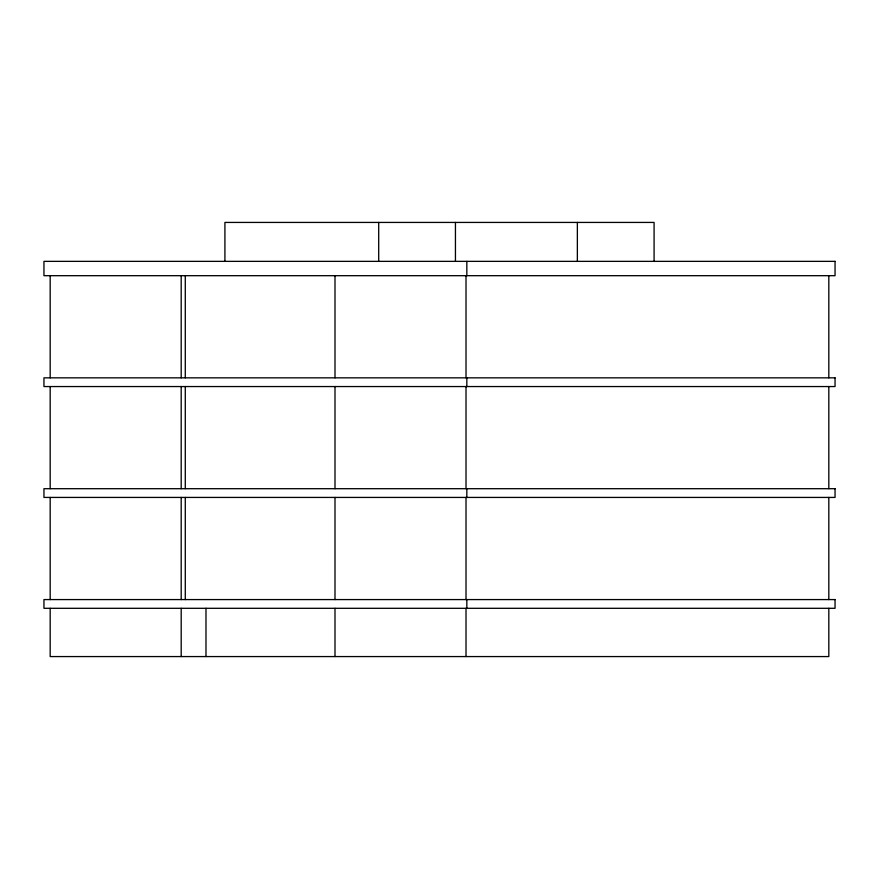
<?xml version="1.0" encoding="UTF-8"?>
<svg xmlns="http://www.w3.org/2000/svg" width="879" height="879" viewBox="0 0 879 879"><rect width="100%" height="100%" fill="white"/><g stroke="black" fill="none" stroke-linecap="round" stroke-linejoin="round"><path stroke-width="1.32" d="M828.82 275.687L828.82 377.838M828.82 386.551L828.82 488.702M828.82 497.426L828.82 599.577M828.82 608.301L828.82 656.569L50.18 656.569L50.18 608.301M654.086 261.36L654.086 222.431L224.914 222.431L224.914 261.36M577.36 222.431L577.36 261.36M466.837 261.36L466.837 275.687M466.837 377.838L466.837 386.551M466.837 488.702L466.837 497.426M466.837 599.577L466.837 608.301M466.013 275.687L466.013 377.838M466.013 386.551L466.013 488.702M466.013 497.426L466.013 599.577M466.013 608.301L466.013 656.569M455.443 222.431L455.443 261.36M378.706 222.431L378.706 261.36M334.998 275.687L334.998 377.838M334.998 386.551L334.998 488.702M334.998 497.426L334.998 599.577M334.998 608.301L334.998 656.569M205.983 608.301L205.983 656.569M185.282 275.687L185.282 377.838M185.282 386.551L185.282 488.702M185.282 497.426L185.282 599.577M181.195 275.687L181.195 377.838M181.195 386.551L181.195 488.702M181.195 497.426L181.195 599.577M181.195 608.301L181.195 656.569M50.18 275.687L50.18 377.838M50.18 386.551L50.18 488.702M50.18 497.426L50.18 599.577M835.05 261.36L43.95 261.36L43.95 275.687L835.05 275.687L835.05 261.36M835.05 377.838L43.95 377.838L43.95 386.551L835.05 386.551L835.05 377.838M835.05 488.702L43.95 488.702L43.95 497.426L835.05 497.426L835.05 488.702M835.05 599.577L43.95 599.577L43.95 608.301L835.05 608.301L835.05 599.577"/></g></svg>
